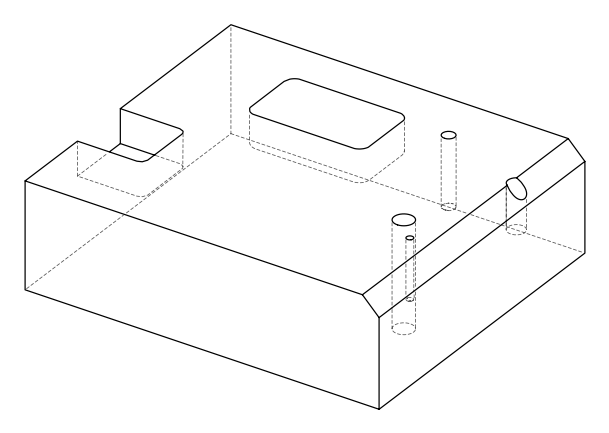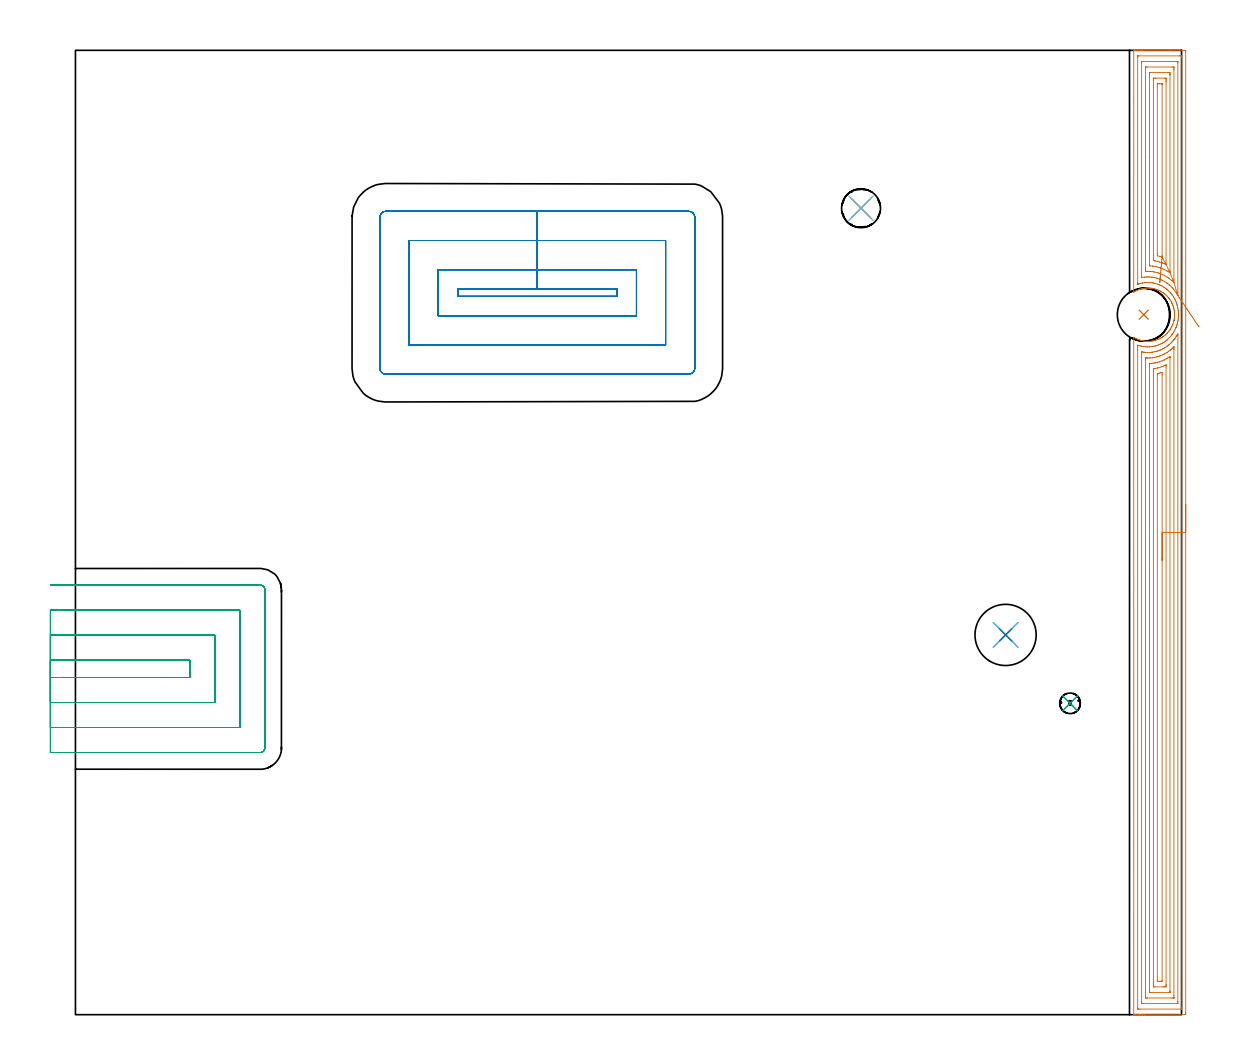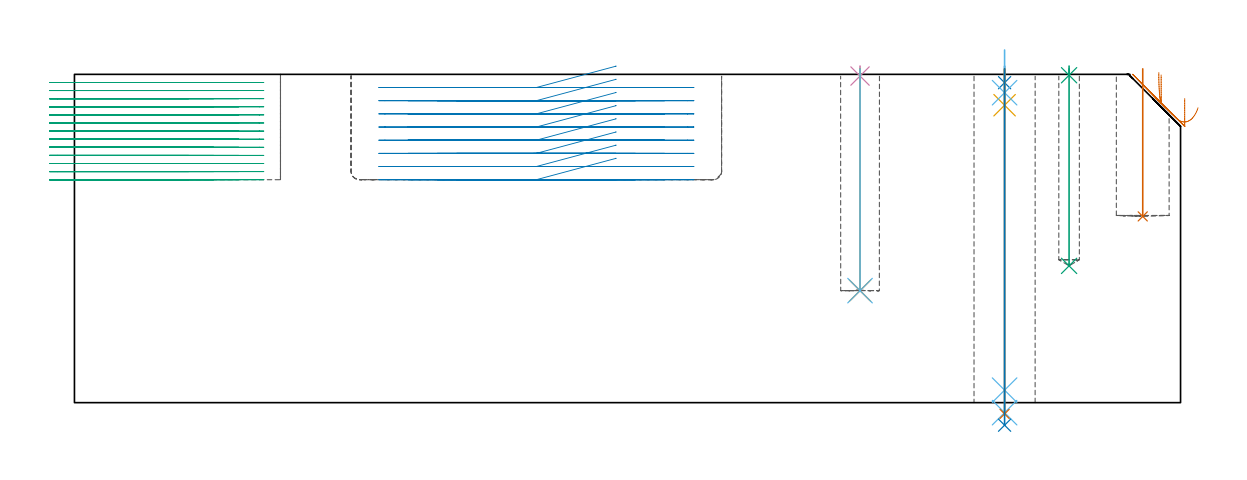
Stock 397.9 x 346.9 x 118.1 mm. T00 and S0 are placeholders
(PLAN: 15 operations, 12 tool changes, 60.9 min)
(1 INDEXABLE_INSERT_DRILL_BLIND_HOLE_FROM_SOLID | STEP1POCKET | NXT0302_009 | 0.21 min | 14405 mm3)
(2 SPOT_DRILL | STEP1HOLE | NXT0321_9005460120000 | 0.05 min | 183 mm3)
(3 SPOT_DRILL_1 | STEP1POCKET_1 | NXT0321_9005460120000 | 0.03 min | 0 mm3)
(4 SPOT_DRILL_2 | STEP1POCKET_2 | NXT0321_9005460120000 | 0.03 min | 3 mm3)
(5 DRILL_BLIND_HOLE_INTO_CENTER | STEP1HOLE | UGT0301_469 | 0.05 min | 318 mm3)
(6 GUN_DRILL_THROUGH_HOLE | STEP1HOLE | UGT0307_006 | 0.62 min | 7032 mm3)
(7 DRILL_TO_ENLARGE_THROUGH_HOLE | STEP1HOLE | NXT0301_104 | 0.5 min | 10603 mm3)
(8 DRILL_TO_ENLARGE_THROUGH_HOLE_1 | STEP1HOLE | UGT0301_053 | 0.51 min | 26704 mm3)
(9 DRILL_BLIND_HOLE_INTO_CENTER_1 | STEP1POCKET_1 | UGT0301_469 | 0.29 min | 2876 mm3)
(10 DRILL_BLIND_HOLE_INTO_CENTER_2 | STEP1POCKET_2 | NXT0301_042 | 0.32 min | 3019 mm3)
(11 DRILL_TO_ENLARGE_BLIND_HOLE | STEP1POCKET_2 | UGT0301_374 | 0.32 min | 7276 mm3)
(12 BORE_BLIND_HOLE | STEP1POCKET_2 | UGT0332_064 | 0.32 min | 1640 mm3)
(13 AREA_MILL | FG_CHAMFER_SURFACE | UGT0205_001 | 19.37 min | 59116 mm3)
(14 MILL_RECTANGULAR_POCKET | POCKET_RECTANGULAR_STRAIGHT | UGT0201_095 | Follow Part, ap 5, ae 75% | 15.78 min | 391330 mm3)
(15 MILL_SLOT | SLOT_PARTIAL_RECTANGULAR | NXT0201_011 | Follow Part, ap 3, ae 75% | 22.5 min | 201870 mm3)
(TOOL NXT0302_009 | Index. Insert Drill 19mm [880-D1900L25-05] | D19 PA176 FL95 Z2)
(TOOL NXT0321_9005460120000 | NC Spot Drill, 142deg, 12mm, Carbide, Uncoated | D12 PA142 FL30 Z2)
(TOOL UGT0301_469 | Carbide Drill 7.4 mm | D7.4 PA118 FL69 Z2)
(TOOL UGT0307_006 | Gun Drill 9 mm | D9 PA130 FL24 Z1)
(TOOL NXT0301_104 | Carbide Drill 14mm [860.1-1400-112A1-MM 2214] | D14 PA140 FL123 Z2)
(TOOL UGT0301_053 | Twist Drill 22 mm | D22 PA118 FL150 Z2)
(TOOL NXT0301_042 | Carbide Drill 7.1mm [860.1-0710-057A1-MM 2214] | D7.1 PA140 FL85 Z2)
(TOOL UGT0301_374 | Twist Drill Flat Bottom 13 mm | D13 PA180 FL101 Z2)
(TOOL UGT0332_064 | 14 mm Boring Bar Slip Fit | D14)
(TOOL UGT0205_001 | Chamfer Mill 20 x 3 x 45 deg. | D20 FL50 Z2)
(TOOL UGT0201_095 | End mill 20 mm | D20 R3 FL38 Z4)
(TOOL NXT0201_011 | ENDMILL 12mm [2P460-1200-NA 1630] | D12 FL38 Z6)
(OP 1 INDEXABLE_INSERT_DRILL_BLIND_HOLE_FROM_SOLID)
G17 G21 G94 G90
T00 M6
G54
G17 G0 G90 X384.3 Y251.8 S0 M3
G43 Z128.1 H1
G94 G81 G98 Z67. F250. R120.1
G80
M5
M2
(OP 2 SPOT_DRILL)
G17 G21 G94 G90
T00 M6
G54
G17 G0 G90 X334.6 Y136.6 S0 M3
G43 Z128.1 H0
G94 G81 G98 Z115.1 F250. R121.1
G80
M5
M2
(OP 3 SPOT_DRILL_1)
G17 G21 G94 G90
T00 M6
G54
G17 G0 G90 X357.8 Y112. S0 M3
G43 Z128.1 H0
G94 G81 G98 Z117.781 F250. R121.1
G80
M5
M2
(OP 4 SPOT_DRILL_2)
G17 G21 G94 G90
T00 M6
G54
G17 G0 G90 X282.6 Y290.1 S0 M3
G43 Z128.1 H0
G94 G81 G98 Z117.493 F250. R121.1
G80
M5
M2
(OP 5 DRILL_BLIND_HOLE_INTO_CENTER)
G17 G21 G94 G90
T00 M6
G54
G17 G0 G90 X334.6 Y136.6 S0 M3
G43 Z128.1 H0
G94 G81 G98 Z107. F250. R120.1
G80
M5
M2
(OP 6 GUN_DRILL_THROUGH_HOLE)
G17 G21 G94 G90
T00 M6
G54
G17 G0 G90 X334.6 Y136.6 M8
G43 Z128.1 H0
Z126.871
S716 M3
G94 G1 Z111.502 F125. M26
G4 X.084
Z4.5 F250.
G4 X.084
Z-3.598 F125.
G4 X.084
M5
M9
G0 Z126.871
Z128.1
M2
(OP 7 DRILL_TO_ENLARGE_THROUGH_HOLE)
G17 G21 G94 G90
T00 M6
G54
G17 G0 G90 X334.6 Y136.6 S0 M3
G43 Z128.1 H1
G94 G73 G98 Z-4.048 F250. Q13.572 R120.1
G80
M5
M2
(OP 8 DRILL_TO_ENLARGE_THROUGH_HOLE_1)
G17 G21 G94 G90
T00 M6
G54
G17 G0 G90 X334.6 Y136.6 S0 M3
G43 Z128.1 H0
G94 G73 G98 Z-8.109 F250. Q21.035 R120.1
G80
M5
M2
(OP 9 DRILL_BLIND_HOLE_INTO_CENTER_1)
G17 G21 G94 G90
T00 M6
G54
G17 G0 G90 X357.8 Y112. S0 M3
G43 Z128.1 H0
G94 G81 G98 Z49.2 F250. R120.1
G80
M5
M2
(OP 10 DRILL_BLIND_HOLE_INTO_CENTER_2)
G17 G21 G94 G90
T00 M6
G54
G17 G0 G90 X282.6 Y290.1 S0 M3
G43 Z128.1 H1
G94 G81 G98 Z40.3 F250. R120.1
G80
M5
M2
(OP 11 DRILL_TO_ENLARGE_BLIND_HOLE)
G17 G21 G94 G90
T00 M6
G54
G17 G0 G90 X282.6 Y290.1 S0 M3
G43 Z128.1 H0
G94 G73 G98 Z40.3 F250. Q12.967 R120.1
G80
M5
M2
(OP 12 BORE_BLIND_HOLE)
G17 G21 G94 G90
T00 M6
G54
G17 G0 G90 X282.6 Y290.1 S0 M3
G43 Z128.1 H0
G94 G85 G98 Z40.3 F250. R120.1
G80
M5
M2
(OP 13 AREA_MILL)
G17 G21 G94 G90
T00 M6
G54
G17 G0 G90 X399.4 Y183.45 S1061 M3
G43 Z128.1 H0
Z109.4
G94 G1 Y183.412 Z108.528 F250.
Y183.298 Z107.664
Y183.109 Z106.812
Y182.847 Z105.98
Y182.513 Z105.174
Y182.11 Z104.4
Y181.641 Z103.664
Y181.11 Z102.972
Y180.521 Z102.329
Y179.878 Z101.74
Y179.186 Z101.208
Y178.45 Z100.74
Y177.676 Z100.337
Y176.87 Z100.003
Y176.038 Z99.741
Y175.186 Z99.552
Y174.322 Z99.438
Y173.45 Z99.4
Y0.616
X399.396 Y0.224 Z99.402
X399.392 Y0.01 Z99.406
X399.174 Y0. Z99.623
X384.465 Z114.33
X383.855 Z114.939
X383.306 Z115.491
X382.97 Z115.826
X382.421 Z116.375
X382.085 Z116.71
X381.415 Z117.385
X381.079 Z117.72
X380.722 Z118.069
X380.702 Y0.008 Z118.088
X380.7 Y0.169 Z118.1
Y243.566
X380.699 Y243.625 Z118.099
X380.711 Y243.648 Z118.086
X380.735 Y243.642 Z118.062
X380.784 Y243.616 Z118.015
X380.868 Y243.566 Z117.932
X380.975 Y243.502 Z117.825
X381.328 Y243.308 Z117.472
X381.504 Y243.22 Z117.296
X381.942 Y243.018 Z116.858
X382.385 Y242.838 Z116.416
X382.946 Y242.636 Z115.854
X383.265 Y242.547 Z115.535
X383.705 Y242.439 Z115.096
X384.146 Y242.351 Z114.654
X384.586 Y242.284 Z114.214
X385.027 Y242.238 Z113.773
X385.467 Y242.213 Z113.333
X385.908 Y242.208 Z112.892
X386.348 Y242.223 Z112.452
X386.788 Y242.258 Z112.012
X387.23 Y242.314 Z111.57
X387.669 Y242.391 Z111.131
X388.111 Y242.489 Z110.689
X388.55 Y242.605 Z110.25
X388.655 Y242.636 Z110.145
X389.431 Y242.923 Z109.369
X389.691 Y243.036 Z109.109
X389.873 Y243.115 Z108.925
X390.05 Y243.204 Z108.746
X390.31 Y243.333 Z108.487
X390.666 Y243.528 Z108.132
X390.725 Y243.566 Z108.073
X390.796 Y243.613 Z108.
X390.831 Y243.636 Z107.96
X390.935 Y243.702 Z107.861
X391.187 Y243.864 Z107.612
X391.192 Y243.867 Z107.607
X391.568 Y244.136 Z107.23
X391.936 Y244.421 Z106.862
X392.073 Y244.537 Z106.726
X392.479 Y244.918 Z106.32
X392.615 Y245.055 Z106.183
X392.705 Y245.146 Z106.091
X392.793 Y245.233 Z106.006
X392.874 Y245.314 Z105.926
X392.909 Y245.353 Z105.89
X392.953 Y245.401 Z105.845
X393.295 Y245.814 Z105.504
X393.365 Y245.906 Z105.434
X393.596 Y246.206 Z105.203
X393.834 Y246.555 Z104.965
X393.885 Y246.639 Z104.914
X394.163 Y247.099 Z104.637
X394.198 Y247.167 Z104.601
X394.395 Y247.543 Z104.402
X394.609 Y247.992 Z104.191
X394.625 Y248.032 Z104.175
X394.715 Y248.248 Z104.084
X394.936 Y248.885 Z103.861
X395.067 Y249.33 Z103.728
X395.138 Y249.619 Z103.661
X395.165 Y249.734 Z103.632
X395.175 Y249.777 Z103.62
X395.182 Y249.819 Z103.611
X395.259 Y250.223 Z103.534
X395.286 Y250.411 Z103.507
X395.323 Y250.67 Z103.471
X395.361 Y251.049 Z103.436
X395.367 Y251.116 Z103.429
X395.368 Y251.158 Z103.426
X395.388 Y251.563 Z103.407
Y251.605
Y251.899 Z103.405
X395.389 Y252.009 Z103.406
X395.375 Y252.335 Z103.422
X395.369 Y252.455 Z103.427
X395.328 Y252.902 Z103.469
X395.265 Y253.348 Z103.53
X395.182 Y253.795 Z103.617
X395.111 Y254.096 Z103.688
X395.077 Y254.241 Z103.723
X394.947 Y254.689 Z103.852
X394.932 Y254.731 Z103.866
X394.798 Y255.134 Z104.002
X394.715 Y255.353 Z104.084
X394.571 Y255.692 Z104.229
X394.475 Y255.897 Z104.324
X394.414 Y256.026 Z104.383
X394.174 Y256.476 Z104.623
X393.917 Y256.919 Z104.883
X393.835 Y257.049 Z104.965
X393.564 Y257.434 Z105.236
X393.295 Y257.79 Z105.503
X393.279 Y257.812 Z105.519
X392.953 Y258.197 Z105.845
X392.705 Y258.461 Z106.09
X392.549 Y258.619 Z106.249
X392.464 Y258.705 Z106.334
X392.413 Y258.751 Z106.385
X392.262 Y258.886 Z106.533
X392.072 Y259.059 Z106.725
X391.906 Y259.197 Z106.893
X391.738 Y259.335 Z107.06
X391.396 Y259.597 Z107.403
X391.192 Y259.737 Z107.607
X390.755 Y260.012 Z108.044
X390.31 Y260.268 Z108.487
X390.05 Y260.404 Z108.748
X389.962 Y260.448 Z108.838
X389.876 Y260.49 Z108.924
X389.767 Y260.537 Z109.033
X389.431 Y260.68 Z109.369
X388.992 Y260.847 Z109.808
X388.55 Y260.991 Z110.25
X388.111 Y261.111 Z110.689
X387.669 Y261.209 Z111.131
X387.23 Y261.286 Z111.57
X386.788 Y261.345 Z112.012
X386.567 Y261.366 Z112.233
X386.344 Y261.383 Z112.456
X385.908 Y261.39 Z112.892
X385.256 Y261.383 Z113.544
X385.027 Y261.364 Z113.773
X384.586 Y261.316 Z114.214
X384.146 Y261.249 Z114.654
X383.704 Y261.161 Z115.096
X383.265 Y261.051 Z115.535
X382.823 Y260.919 Z115.977
X382.385 Y260.761 Z116.416
X381.724 Y260.49 Z117.076
X381.504 Y260.38 Z117.296
X381.063 Y260.144 Z117.737
X380.97 Y260.09 Z117.829
X380.853 Y260.022 Z117.947
X380.719 Y259.947 Z118.073
X380.703 Y259.945 Z118.088
X380.7 Y260.09 Z118.1
Y346.731
X380.703 Y346.892 Z118.088
X380.722 Y346.9 Z118.069
X381.079 Z117.72
X381.414 Z117.385
X382.085 Z116.71
X383.306 Z115.491
X383.855 Z114.939
X393.895 Z104.902
X398.9 Z99.898
X399.176 Y346.898 Z99.621
X399.392 Y346.89 Z99.406
X399.399 Y346.673 Z99.399
X399.4 Y173.45 Z99.4
X397.986 Z100.814
Y2.402
X397.984 Y2.186 Z100.816
X397.982 Y2.079 Z100.818
X397.979 Y2.027 Z100.821
X397.975 Y2.01 Z100.825
X397.927 Y2.008 Z100.873
X397.527 Y2.001 Z101.273
X382.97 Y2. Z115.83
X382.482 Y2.002 Z116.318
X382.24 Y2.007 Z116.56
X382.133 Y2.01 Z116.667
X382.116 Y2.372 Z116.684
X382.115 Y2.402 Z116.685
X382.114 Y239.1 Z116.686
X382.118 Y239.993 Z116.682
X382.121 Y240.85 Z116.679
X382.628 Y240.697 Z116.172
X382.97 Y240.601 Z115.83
X383.352 Y240.501 Z115.448
X383.855 Y240.399 Z114.945
X384.432 Y240.304 Z114.368
X384.74 Y240.273 Z114.06
X385.398 Y240.223 Z113.402
X385.625 Y240.22 Z113.175
X386.278 Y240.227 Z112.522
X386.51 Y240.242 Z112.29
X387.094 Y240.298 Z111.706
X387.395 Y240.338 Z111.405
X387.859 Y240.418 Z110.941
X388.28 Y240.512 Z110.52
X388.579 Y240.584 Z110.221
X388.839 Y240.657 Z109.961
X389.165 Y240.762 Z109.635
X389.258 Y240.793 Z109.542
X389.512 Y240.887 Z109.288
X389.897 Y241.041 Z108.903
X390.05 Y241.108 Z108.75
X390.506 Y241.32 Z108.294
X390.935 Y241.539 Z107.865
X391.09 Y241.623 Z107.71
X391.36 Y241.78 Z107.44
X391.639 Y241.962 Z107.161
X391.82 Y242.085 Z106.98
X392.161 Y242.329 Z106.639
X392.622 Y242.673 Z106.178
X392.668 Y242.71 Z106.132
X392.705 Y242.743 Z106.095
X393.128 Y243.139 Z105.672
X393.59 Y243.58 Z105.21
X393.871 Y243.891 Z104.929
X394. Y244.045 Z104.8
X394.341 Y244.459 Z104.459
X394.379 Y244.508 Z104.421
X394.4 Y244.535 Z104.4
X394.475 Y244.638 Z104.325
X394.768 Y245.057 Z104.032
X394.959 Y245.353 Z103.841
X395.111 Y245.604 Z103.689
X395.36 Y246.031 Z103.44
X395.435 Y246.17 Z103.365
X395.473 Y246.246 Z103.327
X395.724 Y246.771 Z103.076
X395.888 Y247.139 Z102.912
X395.95 Y247.288 Z102.85
X395.991 Y247.395 Z102.809
X396.224 Y248.053 Z102.576
X396.245 Y248.123 Z102.555
X396.417 Y248.752 Z102.383
X396.459 Y248.925 Z102.341
X396.579 Y249.482 Z102.221
X396.64 Y249.819 Z102.16
X396.702 Y250.25 Z102.098
X396.751 Y250.712 Z102.049
X396.768 Y250.894 Z102.032
X396.779 Y251.065 Z102.021
X396.802 Y251.605 Z101.998
X396.803 Y251.655 Z101.997
X396.799 Y251.939 Z102.001
X396.779 Y252.498 Z102.021
X396.751 Y252.881 Z102.049
X396.695 Y253.391 Z102.105
X396.619 Y253.907 Z102.181
X396.547 Y254.285 Z102.253
X396.366 Y255.056 Z102.434
X396.332 Y255.178 Z102.468
X396.245 Y255.472 Z102.555
X396.04 Y256.071 Z102.76
X395.912 Y256.407 Z102.888
X395.663 Y256.964 Z103.137
X395.566 Y257.172 Z103.234
X395.36 Y257.567 Z103.44
X395.198 Y257.857 Z103.602
X394.97 Y258.251 Z103.83
X394.625 Y258.751 Z104.175
X394.475 Y258.957 Z104.325
X394.179 Y259.342 Z104.621
X393.924 Y259.644 Z104.876
X393.59 Y260.013 Z105.21
X393.051 Y260.537 Z105.749
X392.705 Y260.842 Z106.095
X392.386 Y261.103 Z106.414
X391.958 Y261.43 Z106.842
X391.82 Y261.524 Z106.98
X391.557 Y261.695 Z107.243
X390.935 Y262.058 Z107.865
X390.443 Y262.323 Z108.357
X390.05 Y262.497 Z108.75
X389.75 Y262.626 Z109.05
X389.165 Y262.833 Z109.635
X388.441 Y263.054 Z110.359
X388.28 Y263.092 Z110.52
X387.714 Y263.217 Z111.086
X387.395 Y263.27 Z111.405
X387.333 Y263.28 Z111.467
X386.51 Y263.363 Z112.29
X386.352 Y263.376 Z112.448
X385.625 Y263.382 Z113.175
X385.462 Y263.381 Z113.338
X385.105 Y263.364 Z113.695
X384.74 Y263.334 Z114.06
X384.634 Y263.323 Z114.166
X383.884 Y263.217 Z114.916
X383.86 Y263.212 Z114.94
X383.141 Y263.044 Z115.659
X382.97 Y262.997 Z115.83
X382.456 Y262.842 Z116.344
X382.209 Y262.764 Z116.591
X382.169 Y262.752 Z116.631
X382.131 Y262.743 Z116.669
X382.121 Y262.807 Z116.679
X382.115 Y263.187 Z116.685
X382.114 Y263.217 Z116.686
Y344.498
X382.116 Y344.714 Z116.684
X382.118 Y344.821 Z116.682
X382.121 Y344.873 Z116.679
X382.125 Y344.89 Z116.675
X382.174 Y344.892 Z116.626
X382.573 Y344.899 Z116.227
X397.13 Y344.9 Z101.67
X397.617 Y344.899 Z101.183
X397.86 Y344.893 Z100.94
X397.967 Y344.89 Z100.833
X397.984 Y344.528 Z100.816
X397.985 Y344.498 Z100.815
X397.986 Y173.45 Z100.814
X396.572 Z102.228
X396.571 Y4.752 Z102.229
X396.569 Y4.189 Z102.231
X396.566 Y4.025 Z102.234
X396.565 Y4.012 Z102.235
X396.543 Y4.008 Z102.257
X396.494 Y4.003 Z102.306
X396.431 Y4. Z102.369
X384.042 Z114.758
X383.855 Y4.002 Z114.945
X383.669 Y4.006 Z115.131
X383.546 Y4.01 Z115.254
X383.535 Y4.022 Z115.265
X383.532 Y4.04 Z115.268
X383.53 Y4.079 Z115.27
X383.529 Y4.189 Z115.271
X383.528 Y4.519 Z115.272
X383.529 Y238.207 Z115.271
X383.531 Y238.372 Z115.269
X383.533 Y238.412 Z115.267
X383.534 Y238.423 Z115.266
X383.562 Y238.421 Z115.238
X383.655 Y238.41 Z115.145
X383.855 Y238.38 Z114.945
X384.246 Y238.323 Z114.554
X384.682 Y238.266 Z114.118
X384.74 Y238.262 Z114.06
X385.621 Y238.211 Z113.179
X386.487 Y238.23 Z112.313
X386.51 Y238.232 Z112.29
X387.293 Y238.31 Z111.507
X387.395 Y238.325 Z111.405
X388.052 Y238.437 Z110.748
X388.28 Y238.486 Z110.52
X388.771 Y238.605 Z110.029
X389.165 Y238.711 Z109.635
X389.454 Y238.808 Z109.346
X390.05 Y239.021 Z108.75
X390.107 Y239.043 Z108.693
X390.255 Y239.1 Z108.545
X390.724 Y239.313 Z108.076
X390.935 Y239.414 Z107.865
X391.316 Y239.608 Z107.484
X391.82 Y239.885 Z106.98
X391.888 Y239.924 Z106.912
X392.001 Y239.993 Z106.799
X392.424 Y240.277 Z106.376
X392.705 Y240.475 Z106.095
X392.941 Y240.648 Z105.859
X393.256 Y240.887 Z105.544
X393.438 Y241.04 Z105.362
X393.59 Y241.174 Z105.21
X393.902 Y241.464 Z104.898
X394.234 Y241.78 Z104.566
X394.355 Y241.901 Z104.445
X394.475 Y242.027 Z104.325
X394.783 Y242.362 Z104.017
X395.043 Y242.673 Z103.757
X395.185 Y242.85 Z103.615
X395.36 Y243.075 Z103.44
X395.567 Y243.357 Z103.233
X395.715 Y243.566 Z103.085
X395.927 Y243.887 Z102.873
X396.245 Y244.393 Z102.555
X396.269 Y244.434 Z102.531
X396.554 Y244.927 Z102.246
X396.565 Y244.706 Z102.235
X396.569 Y244.459 Z102.231
X396.571 Y244.32 Z102.229
X396.572 Y173.45 Z102.228
X395.157 Z103.643
Y6.868
X395.156 Y6.181 Z103.644
X395.153 Y6.081 Z103.647
X395.15 Y6.024 Z103.65
X395.143 Y6.01 Z103.657
X395.12 Y6.008 Z103.68
X394.905 Y6.003 Z103.895
X394.475 Y6. Z104.325
X385.6 Z113.2
X385.189 Y6.006 Z113.611
X384.984 Y6.01 Z113.816
X384.949 Y6.019 Z113.851
X384.947 Y6.054 Z113.853
X384.945 Y6.111 Z113.855
X384.943 Y6.664 Z113.857
Y6.868
Y235.527
X384.947 Y236.211 Z113.853
X384.949 Y236.231 Z113.851
X384.959 Y236.237 Z113.841
X385.004 Y236.238 Z113.796
X385.097 Y236.237 Z113.703
X385.278 Y236.231 Z113.522
X385.625 Y236.221 Z113.175
X385.825 Y236.219 Z112.975
X386.51 Y236.24 Z112.29
X386.681 Y236.248 Z112.119
X387.395 Y236.316 Z111.405
X387.488 Y236.326 Z111.312
X388.091 Y236.421 Z110.709
X388.252 Y236.449 Z110.548
X388.28 Y236.455 Z110.52
X388.968 Y236.62 Z109.832
X389.165 Y236.675 Z109.635
X389.654 Y236.82 Z109.146
X390.05 Y236.96 Z108.75
X390.306 Y237.055 Z108.494
X390.956 Y237.314 Z107.844
X391.54 Y237.597 Z107.26
X391.82 Y237.739 Z106.98
X392.118 Y237.906 Z106.682
X392.64 Y238.207 Z106.16
X392.68 Y238.232 Z106.12
X392.705 Y238.249 Z106.095
X393.206 Y238.595 Z105.594
X393.59 Y238.87 Z105.21
X393.721 Y238.967 Z105.079
X393.894 Y239.1 Z104.906
X394.211 Y239.367 Z104.589
X394.475 Y239.602 Z104.325
X394.678 Y239.788 Z104.122
X394.895 Y239.993 Z103.905
X395.106 Y240.195 Z103.694
X395.135 Y240.22 Z103.665
X395.15 Y240.23 Z103.65
X395.152 Y240.203 Z103.648
X395.155 Y239.993 Z103.645
X395.157 Y239.643 Z103.643
Y239.304
Y173.45
X393.743 Z105.057
Y8.5
X393.742 Y8.345 Z105.058
X393.737 Y8.037 Z105.063
X393.735 Y8.008 Z105.065
X393.73 Y8.006 Z105.07
X393.711 Y8.002 Z105.089
X393.671 Y8.001 Z105.129
X393.59 Y8. Z105.21
X387.159 Z111.641
X386.51 Y8.004 Z112.29
X386.418 Y8.006 Z112.382
X386.367 Y8.01 Z112.433
X386.363 Y8.191 Z112.437
X386.359 Y8.5 Z112.441
X386.357 Y8.655 Z112.443
Y8.809
Y233.895
X386.36 Y234.05 Z112.44
X386.363 Y234.153 Z112.437
X386.367 Y234.217 Z112.433
X386.39 Y234.22 Z112.41
X386.51 Y234.231 Z112.29
X386.879 Y234.262 Z111.921
X387.395 Y234.315 Z111.405
X387.678 Y234.349 Z111.122
X388.28 Y234.444 Z110.52
X388.44 Y234.473 Z110.36
X389.172 Y234.634 Z109.628
X389.853 Y234.833 Z108.947
X390.05 Y234.897 Z108.75
X390.446 Y235.034 Z108.354
X390.935 Y235.228 Z107.865
X391.146 Y235.314 Z107.654
X391.64 Y235.527 Z107.16
X391.763 Y235.585 Z107.037
X391.82 Y235.614 Z106.98
X392.35 Y235.885 Z106.45
X392.705 Y236.083 Z106.095
X392.917 Y236.206 Z105.883
X393.275 Y236.421 Z105.525
X393.467 Y236.545 Z105.333
X393.59 Y236.623 Z105.21
X393.736 Y236.714 Z105.064
X393.74 Y236.572 Z105.06
X393.742 Y236.421 Z105.058
X393.743 Y236.266 Z105.057
Y173.45
X392.329 Z106.471
Y10.821
X392.327 Y10.441 Z106.473
X392.325 Y10.184 Z106.475
X392.322 Y10.057 Z106.478
X392.314 Y10.01 Z106.486
X392.252 Y10.005 Z106.548
X391.82 Y10.001 Z106.98
X391.372 Y10. Z107.428
X388.28 Y10.001 Z110.52
X387.828 Y10.004 Z110.972
X387.782 Y10.01 Z111.018
X387.778 Y10.055 Z111.022
X387.774 Y10.441 Z111.026
X387.772 Y10.954 Z111.028
X387.771 Y11.334 Z111.029
Y231.575
X387.773 Y231.955 Z111.027
X387.776 Y232.211 Z111.024
X387.778 Y232.331 Z111.022
X387.884 Y232.354 Z110.916
X388.28 Y232.428 Z110.52
X388.631 Y232.493 Z110.169
X389.165 Y232.611 Z109.635
X389.355 Y232.656 Z109.445
X390.05 Y232.842 Z108.75
X390.07 Y232.848 Z108.73
X390.713 Y233.071 Z108.087
X390.935 Y233.154 Z107.865
X391.352 Y233.32 Z107.448
X391.82 Y233.515 Z106.98
X391.976 Y233.583 Z106.824
X392.323 Y233.741 Z106.477
X392.325 Z106.475
X392.327 Y233.511 Z106.473
X392.329 Y233.228 Z106.471
Y173.45
X390.915 Z107.885
X390.914 Y12.227 Z107.886
X390.908 Y12.019 Z107.892
X390.501 Y12.007 Z108.299
X390.274 Y12.001 Z108.526
X390.05 Z108.75
X389.389 Z109.411
X389.272 Y12.006 Z109.528
X389.25 Y12.009 Z109.55
X389.192 Y12.029 Z109.608
X389.186 Y12.206 Z109.614
Y12.227
Y230.386
X389.187 Y230.495 Z109.613
X389.19 Y230.549 Z109.61
X389.192 Y230.57 Z109.608
X389.215 Y230.581 Z109.585
X389.551 Y230.672 Z109.249
X390.05 Y230.809 Z108.75
X390.245 Y230.865 Z108.555
X390.873 Y231.061 Z107.927
X390.888 Y231.062 Z107.912
X390.908 Y231.061 Z107.892
X390.915 Y230.168 Z107.885
Y173.45
Y172.578 Z107.923
Y171.713 Z108.037
Y170.862 Z108.226
Y170.03 Z108.488
Y169.224 Z108.822
Y168.45 Z109.225
Y167.714 Z109.694
Y167.022 Z110.225
Y166.379 Z110.814
Y165.79 Z111.457
Y165.258 Z112.15
Y164.79 Z112.885
Y164.387 Z113.659
Y164.053 Z114.465
Y163.791 Z115.297
Y163.602 Z116.149
Y163.488 Z117.014
Y163.45 Z117.885
G0 Z128.1
X404.184 Y247.395
Z106.076
G1 X403.927 Y247.775 Z105.334
X403.635 Y248.207 Z104.635
X403.31 Y248.689 Z103.984
X402.955 Y249.215 Z103.386
X402.571 Y249.783 Z102.846
X402.163 Y250.387 Z102.367
X401.733 Y251.024 Z101.954
X401.284 Y251.688 Z101.609
X400.82 Y252.375 Z101.336
X400.345 Y253.078 Z101.136
X399.862 Y253.794 Z101.01
X399.375 Y254.516 Z100.961
X398.886 Y255.238 Z100.987
X398.402 Y255.956 Z101.09
X397.923 Y256.664 Z101.267
X397.456 Y257.356 Z101.518
X397.002 Y258.028 Z101.841
X396.566 Y258.673 Z102.234
X396.514 Y258.751 Z102.286
X396.245 Y259.203 Z102.555
X395.978 Y259.644 Z102.822
X395.358 Y260.537 Z103.442
X394.96 Y261.026 Z103.84
X394.608 Y261.43 Z104.192
X394.475 Y261.573 Z104.325
X393.707 Y262.323 Z105.093
X393.645 Y262.379 Z105.155
X393.59 Y262.427 Z105.21
X393.007 Y262.912 Z105.793
X392.705 Y263.137 Z106.095
X392.594 Y263.217 Z106.206
X391.82 Y263.7 Z106.98
X391.108 Y264.11 Z107.692
X390.935 Y264.197 Z107.865
X390.767 Y264.279 Z108.033
X390.05 Y264.576 Z108.75
X389.332 Y264.834 Z109.468
X389.165 Y264.885 Z109.635
X388.768 Y265.003 Z110.032
X388.28 Y265.115 Z110.52
X388.138 Y265.147 Z110.662
X387.395 Y265.27 Z111.405
X387.091 Y265.31 Z111.709
X386.51 Y265.365 Z112.29
X386.139 Y265.378 Z112.661
X385.625 Y265.377 Z113.175
X385.262 Y265.37 Z113.538
X384.74 Y265.333 Z114.06
X384.444 Y265.302 Z114.356
X383.535 Y265.177 Z115.265
X383.533 Y265.235 Z115.267
X383.53 Y265.331 Z115.27
X383.529 Y265.896 Z115.271
X383.528 Y266.226 Z115.272
X383.529 Y342.148 Z115.271
X383.531 Y342.711 Z115.269
X383.534 Y342.875 Z115.266
X383.535 Y342.888 Z115.265
X383.557 Y342.892 Z115.243
X383.606 Y342.897 Z115.194
X383.669 Y342.899 Z115.131
X396.058 Y342.9 Z102.742
X396.245 Y342.898 Z102.555
X396.432 Y342.894 Z102.368
X396.554 Y342.89 Z102.246
X396.565 Y342.878 Z102.235
X396.568 Y342.86 Z102.232
X396.57 Y342.821 Z102.23
X396.571 Y342.711 Z102.229
X396.572 Y342.381 Z102.228
X396.571 Y259.314 Z102.229
X396.569 Y258.751 Z102.231
X396.566 Y258.673 Z102.234
X395.15 Y263.428 Z103.65
X394.475 Y264.007 Z104.325
X394.354 Y264.11 Z104.446
X393.59 Y264.728 Z105.21
X393.222 Y265.003 Z105.578
X392.705 Y265.331 Z106.095
X391.892 Y265.823 Z106.908
X391.82 Y265.864 Z106.98
X391.762 Y265.896 Z107.038
X391.212 Y266.169 Z107.588
X390.935 Y266.288 Z107.865
X390.271 Y266.566 Z108.529
X390.05 Y266.645 Z108.75
X389.635 Y266.789 Z109.165
X389.165 Y266.926 Z109.635
X388.978 Y266.978 Z109.822
X388.28 Y267.13 Z110.52
X387.865 Y267.208 Z110.935
X387.395 Y267.277 Z111.405
X386.851 Y267.339 Z111.949
X386.51 Y267.365 Z112.29
X385.925 Y267.38 Z112.875
X385.625 Y267.378 Z113.175
X385.05 Y267.37 Z113.75
X384.975 Y267.372 Z113.825
X384.949 Y267.389 Z113.851
X384.947 Y267.474 Z113.853
X384.945 Y267.683 Z113.855
X384.943 Y268.371 Z113.857
Y268.576
Y340.032
X384.944 Y340.719 Z113.856
X384.947 Y340.819 Z113.853
X384.95 Y340.876 Z113.85
X384.957 Y340.89 Z113.843
X384.98 Y340.892 Z113.82
X385.195 Y340.897 Z113.605
X385.625 Y340.9 Z113.175
X394.5 Z104.3
X394.911 Y340.894 Z103.889
X395.116 Y340.89 Z103.684
X395.151 Y340.881 Z103.649
X395.153 Y340.846 Z103.647
X395.155 Y340.789 Z103.645
X395.157 Y340.236 Z103.643
Y340.032
Y264.315
X395.15 Y263.428 Z103.65
X393.733 Y266.891 Z105.067
X393.687 Y266.916 Z105.113
X393.59 Y266.974 Z105.21
X393.12 Y267.264 Z105.68
X392.705 Y267.508 Z106.095
X392.406 Y267.683 Z106.394
X391.82 Y267.985 Z106.98
X391.266 Y268.242 Z107.534
X390.935 Y268.374 Z107.865
X390.42 Y268.576 Z108.38
X390.05 Y268.702 Z108.75
X389.864 Y268.763 Z108.936
X389.165 Y268.955 Z109.635
X388.674 Y269.071 Z110.126
X388.28 Y269.146 Z110.52
X387.6 Y269.262 Z111.2
X387.395 Y269.286 Z111.405
X386.611 Y269.367 Z112.189
X386.366 Y269.388 Z112.434
X386.363 Y269.419 Z112.437
X386.36 Y269.469 Z112.44
X386.358 Y269.623 Z112.442
X386.357 Y308.546 Z112.443
Y338.4
X386.358 Y338.555 Z112.442
X386.363 Y338.864 Z112.437
X386.365 Y338.892 Z112.435
X386.37 Y338.894 Z112.43
X386.389 Y338.898 Z112.411
X386.429 Y338.899 Z112.371
X386.51 Y338.9 Z112.29
X392.941 Z105.859
X393.59 Y338.896 Z105.21
X393.682 Y338.894 Z105.118
X393.733 Y338.89 Z105.067
X393.737 Y338.709 Z105.063
X393.741 Y338.4 Z105.059
X393.743 Y338.245 Z105.057
Y338.091
Y267.528
X393.742 Y267.373 Z105.058
X393.737 Y267.064 Z105.063
X393.733 Y266.891 Z105.067
X392.324 Y269.877 Z106.476
X392.298 Y269.879 Z106.502
X391.82 Y270.084 Z106.98
X391.166 Y270.362 Z107.634
X390.935 Y270.451 Z107.865
X390.794 Y270.504 Z108.006
X390.05 Y270.743 Z108.75
X389.518 Y270.9 Z109.282
X389.165 Y270.981 Z109.635
X388.384 Y271.15 Z110.416
X388.28 Y271.169 Z110.52
X387.778 Y271.255 Z111.022
X387.774 Y271.767 Z111.026
X387.771 Y273.042 Z111.029
Y336.079
X387.773 Y336.459 Z111.027
X387.775 Y336.716 Z111.025
X387.778 Y336.843 Z111.022
X387.786 Y336.89 Z111.014
X387.848 Y336.895 Z110.952
X388.28 Y336.898 Z110.52
X388.728 Y336.9 Z110.072
X391.82 Y336.899 Z106.98
X392.272 Y336.896 Z106.528
X392.318 Y336.89 Z106.482
X392.322 Y336.845 Z106.478
X392.326 Y336.459 Z106.474
X392.328 Y335.946 Z106.472
X392.329 Y335.566 Z106.471
X392.328 Y269.977 Z106.472
X392.327 Y269.913 Z106.473
X392.324 Y269.877 Z106.476
X390.909 Y272.535 Z107.891
X390.834 Y272.557 Z107.966
X390.601 Y272.627 Z108.199
X390.399 Y272.69 Z108.401
X390.05 Y272.783 Z108.75
X389.201 Y273.005 Z109.599
X389.196 Y273.011 Z109.604
X389.19 Y273.017 Z109.61
X389.188 Y273.042 Z109.612
X389.185 Y273.914 Z109.615
X389.186 Y334.672 Z109.614
X389.192 Y334.881 Z109.608
X389.599 Y334.893 Z109.201
X389.826 Y334.899 Z108.974
X390.05 Z108.75
X390.711 Z108.089
X390.828 Y334.894 Z107.972
X390.85 Y334.891 Z107.95
X390.908 Y334.871 Z107.892
X390.914 Y334.694 Z107.886
Y334.672
X390.915 Y273.042 Z107.885
X390.912 Y272.605 Z107.888
X390.91 Y272.552 Z107.89
X390.909 Y272.535 Z107.891
X390.831 Y271.674 Z108.007
X390.754 Y270.827 Z108.199
X390.679 Y269.999 Z108.463
X390.606 Y269.197 Z108.8
X390.536 Y268.428 Z109.205
X390.47 Y267.696 Z109.675
X390.407 Y267.008 Z110.208
X390.349 Y266.37 Z110.8
X390.296 Y265.784 Z111.445
X390.249 Y265.257 Z112.138
X390.206 Y264.793 Z112.875
X390.17 Y264.394 Z113.65
X390.14 Y264.064 Z114.457
X390.117 Y263.805 Z115.29
X390.1 Y263.619 Z116.142
X390.09 Y263.508 Z117.007
X390.087 Y263.473 Z117.879
X390.09 Y263.513 Z118.751
G0 Z128.1
M5
M2
(OP 14 MILL_RECTANGULAR_POCKET)
G17 G21 G94 G90
T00 M6
G54
G17 G0 G90 X194.8 Y260.773 S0 M3
G43 Z128.1 H0
Z121.1
G94 G1 Y261. Z121.039 F250.
X166.15 Z113.362
X137.5 F500.
Y258.4
X194.8
Y261.
X166.15
Y268.
X130.5
Y251.4
X201.8
Y268.
X166.15
Y278.5
X120.
Y240.9
X212.3
Y278.5
X166.15
Y289.
X111.7
G3 X109.5 Y286.8 R2.2
G1 Y232.6
G3 X111.7 Y230.4 R2.2
G1 X220.6
G3 X222.8 Y232.6 R2.2
G1 Y286.8
G3 X220.6 Y289. R2.2
G1 X166.15
X165.15
G0 X194.8 Y260.773 Z116.362
G1 Y261. Z116.302 F250.
X166.15 Z108.625
X137.5 F500.
Y258.4
X194.8
Y261.
X166.15
Y268.
X130.5
Y251.4
X201.8
Y268.
X166.15
Y278.5
X120.
Y240.9
X212.3
Y278.5
X166.15
Y289.
X111.7
G3 X109.5 Y286.8 R2.2
G1 Y232.6
G3 X111.7 Y230.4 R2.2
G1 X220.6
G3 X222.8 Y232.6 R2.2
G1 Y286.8
G3 X220.6 Y289. R2.2
G1 X166.15
X165.15
G0 X194.8 Y260.773 Z111.625
G1 Y261. Z111.564 F250.
X166.15 Z103.887
X137.5 F500.
Y258.4
X194.8
Y261.
X166.15
Y268.
X130.5
Y251.4
X201.8
Y268.
X166.15
Y278.5
X120.
Y240.9
X212.3
Y278.5
X166.15
Y289.
X111.7
G3 X109.5 Y286.8 R2.2
G1 Y232.6
G3 X111.7 Y230.4 R2.2
G1 X220.6
G3 X222.8 Y232.6 R2.2
G1 Y286.8
G3 X220.6 Y289. R2.2
G1 X166.15
X165.15
G0 X194.8 Y260.773 Z106.887
G1 Y261. Z106.827 F250.
X166.15 Z99.15
X137.5 F500.
Y258.4
X194.8
Y261.
X166.15
Y268.
X130.5
Y251.4
X201.8
Y268.
X166.15
Y278.5
X120.
Y240.9
X212.3
Y278.5
X166.15
Y289.
X111.7
G3 X109.5 Y286.8 R2.2
G1 Y232.6
G3 X111.7 Y230.4 R2.2
G1 X220.6
G3 X222.8 Y232.6 R2.2
G1 Y286.8
G3 X220.6 Y289. R2.2
G1 X166.15
X165.15
G0 X194.8 Y260.773 Z102.15
G1 Y261. Z102.089 F250.
X166.15 Z94.412
X137.5 F500.
Y258.4
X194.8
Y261.
X166.15
Y268.
X130.5
Y251.4
X201.8
Y268.
X166.15
Y278.5
X120.
Y240.9
X212.3
Y278.5
X166.15
Y289.
X111.7
G3 X109.5 Y286.8 R2.2
G1 Y232.6
G3 X111.7 Y230.4 R2.2
G1 X220.6
G3 X222.8 Y232.6 R2.2
G1 Y286.8
G3 X220.6 Y289. R2.2
G1 X166.15
X165.15
G0 X194.8 Y260.773 Z97.412
G1 Y261. Z97.352 F250.
X166.15 Z89.675
X137.5 F500.
Y258.4
X194.8
Y261.
X166.15
Y268.
X130.5
Y251.4
X201.8
Y268.
X166.15
Y278.5
X120.
Y240.9
X212.3
Y278.5
X166.15
Y289.
X111.7
G3 X109.5 Y286.8 R2.2
G1 Y232.6
G3 X111.7 Y230.4 R2.2
G1 X220.6
G3 X222.8 Y232.6 R2.2
G1 Y286.8
G3 X220.6 Y289. R2.2
G1 X166.15
X165.15
G0 X194.8 Y260.773 Z92.675
G1 Y261. Z92.614 F250.
X166.15 Z84.937
X137.5 F500.
Y258.4
X194.8
Y261.
X166.15
Y268.
X130.5
Y251.4
X201.8
Y268.
X166.15
Y278.5
X120.
Y240.9
X212.3
Y278.5
X166.15
Y289.
X111.7
G3 X109.5 Y286.8 R2.2
G1 Y232.6
G3 X111.7 Y230.4 R2.2
G1 X220.6
G3 X222.8 Y232.6 R2.2
G1 Y286.8
G3 X220.6 Y289. R2.2
G1 X166.15
X165.15
G0 X194.8 Y260.773 Z87.937
G1 Y261. Z87.877 F250.
X166.15 Z80.2
X137.5 F500.
Y258.4
X194.8
Y261.
X166.15
Y268.
X130.5
Y251.4
X201.8
Y268.
X166.15
Y278.5
X120.
Y240.9
X212.3
Y278.5
X166.15
Y289.
X111.7
G3 X109.5 Y286.8 R2.2
G1 Y232.6
G3 X111.7 Y230.4 R2.2
G1 X220.6
G3 X222.8 Y232.6 R2.2
G1 Y286.8
G3 X220.6 Y289. R2.2
G1 X166.15
X165.15
G0 Z128.1
M5
M2
(OP 15 MILL_SLOT)
G17 G21 G94 G90
T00 M6
G54
G17 G0 G90 X-9. Y121.3 S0 M3
G43 Z128.1 H1
Z115.185
G94 G1 X-6. F250.
X41.1 F500.
Y127.5
X-6.
X-9. F250.
Y112.3
X-6.
X50.1 F500.
Y136.5
X-6.
X-9. F250.
Y103.3
X-6.
X59.1 F500.
Y145.5
X-6.
X-9. F250.
Y94.3
X-6.
X66.5 F500.
G3 X68.1 Y95.9 R1.6
G1 Y152.9
G3 X66.5 Y154.5 R1.6
G1 X-6.
X-9. F250.
G0 Y121.3 Z112.269
G1 X-6.
X41.1 F500.
Y127.5
X-6.
X-9. F250.
Y112.3
X-6.
X50.1 F500.
Y136.5
X-6.
X-9. F250.
Y103.3
X-6.
X59.1 F500.
Y145.5
X-6.
X-9. F250.
Y94.3
X-6.
X66.5 F500.
G3 X68.1 Y95.9 R1.6
G1 Y152.9
G3 X66.5 Y154.5 R1.6
G1 X-6.
X-9. F250.
G0 Y121.3 Z109.354
G1 X-6.
X41.1 F500.
Y127.5
X-6.
X-9. F250.
Y112.3
X-6.
X50.1 F500.
Y136.5
X-6.
X-9. F250.
Y103.3
X-6.
X59.1 F500.
Y145.5
X-6.
X-9. F250.
Y94.3
X-6.
X66.5 F500.
G3 X68.1 Y95.9 R1.6
G1 Y152.9
G3 X66.5 Y154.5 R1.6
G1 X-6.
X-9. F250.
G0 Y121.3 Z106.438
G1 X-6.
X41.1 F500.
Y127.5
X-6.
X-9. F250.
Y112.3
X-6.
X50.1 F500.
Y136.5
X-6.
X-9. F250.
Y103.3
X-6.
X59.1 F500.
Y145.5
X-6.
X-9. F250.
Y94.3
X-6.
X66.5 F500.
G3 X68.1 Y95.9 R1.6
G1 Y152.9
G3 X66.5 Y154.5 R1.6
G1 X-6.
X-9. F250.
G0 Y121.3 Z103.523
G1 X-6.
X41.1 F500.
Y127.5
X-6.
X-9. F250.
Y112.3
X-6.
X50.1 F500.
Y136.5
X-6.
X-9. F250.
Y103.3
X-6.
X59.1 F500.
Y145.5
X-6.
X-9. F250.
Y94.3
X-6.
X66.5 F500.
G3 X68.1 Y95.9 R1.6
G1 Y152.9
G3 X66.5 Y154.5 R1.6
G1 X-6.
X-9. F250.
G0 Y121.3 Z100.608
G1 X-6.
X41.1 F500.
Y127.5
X-6.
X-9. F250.
Y112.3
X-6.
X50.1 F500.
Y136.5
X-6.
X-9. F250.
Y103.3
X-6.
X59.1 F500.
Y145.5
X-6.
X-9. F250.
Y94.3
X-6.
X66.5 F500.
G3 X68.1 Y95.9 R1.6
G1 Y152.9
G3 X66.5 Y154.5 R1.6
G1 X-6.
X-9. F250.
G0 Y121.3 Z97.692
G1 X-6.
X41.1 F500.
Y127.5
X-6.
X-9. F250.
Y112.3
X-6.
X50.1 F500.
Y136.5
X-6.
X-9. F250.
Y103.3
X-6.
X59.1 F500.
Y145.5
X-6.
X-9. F250.
Y94.3
X-6.
X66.5 F500.
G3 X68.1 Y95.9 R1.6
G1 Y152.9
G3 X66.5 Y154.5 R1.6
G1 X-6.
X-9. F250.
G0 Y121.3 Z94.777
G1 X-6.
X41.1 F500.
Y127.5
X-6.
X-9. F250.
Y112.3
X-6.
X50.1 F500.
Y136.5
X-6.
X-9. F250.
Y103.3
X-6.
X59.1 F500.
Y145.5
X-6.
X-9. F250.
Y94.3
X-6.
X66.5 F500.
G3 X68.1 Y95.9 R1.6
G1 Y152.9
G3 X66.5 Y154.5 R1.6
G1 X-6.
X-9. F250.
G0 Y121.3 Z91.862
G1 X-6.
X41.1 F500.
Y127.5
X-6.
X-9. F250.
Y112.3
X-6.
X50.1 F500.
Y136.5
X-6.
X-9. F250.
Y103.3
X-6.
X59.1 F500.
Y145.5
X-6.
X-9. F250.
Y94.3
X-6.
X66.5 F500.
G3 X68.1 Y95.9 R1.6
G1 Y152.9
G3 X66.5 Y154.5 R1.6
G1 X-6.
X-9. F250.
G0 Y121.3 Z88.946
G1 X-6.
X41.1 F500.
Y127.5
X-6.
X-9. F250.
Y112.3
X-6.
X50.1 F500.
Y136.5
X-6.
X-9. F250.
Y103.3
X-6.
X59.1 F500.
Y145.5
X-6.
X-9. F250.
Y94.3
X-6.
X66.5 F500.
G3 X68.1 Y95.9 R1.6
G1 Y152.9
G3 X66.5 Y154.5 R1.6
G1 X-6.
X-9. F250.
G0 Y121.3 Z86.031
G1 X-6.
X41.1 F500.
Y127.5
X-6.
X-9. F250.
Y112.3
X-6.
X50.1 F500.
Y136.5
X-6.
X-9. F250.
Y103.3
X-6.
X59.1 F500.
Y145.5
X-6.
X-9. F250.
Y94.3
X-6.
X66.5 F500.
G3 X68.1 Y95.9 R1.6
G1 Y152.9
G3 X66.5 Y154.5 R1.6
G1 X-6.
X-9. F250.
G0 Y121.3 Z83.115
G1 X-6.
X41.1 F500.
Y127.5
X-6.
X-9. F250.
Y112.3
X-6.
X50.1 F500.
Y136.5
X-6.
X-9. F250.
Y103.3
X-6.
X59.1 F500.
Y145.5
X-6.
X-9. F250.
Y94.3
X-6.
X66.5 F500.
G3 X68.1 Y95.9 R1.6
G1 Y152.9
G3 X66.5 Y154.5 R1.6
G1 X-6.
X-9. F250.
G0 Y121.3 Z80.2
G1 X-6.
X41.1 F500.
Y127.5
X-6.
X-9. F250.
Y112.3
X-6.
X50.1 F500.
Y136.5
X-6.
X-9. F250.
Y103.3
X-6.
X59.1 F500.
Y145.5
X-6.
X-9. F250.
Y94.3
X-6.
X66.5 F500.
G3 X68.1 Y95.9 R1.6
G1 Y152.9
G3 X66.5 Y154.5 R1.6
G1 X-6.
X-9. F250.
G0 Z128.1
M5
M2
